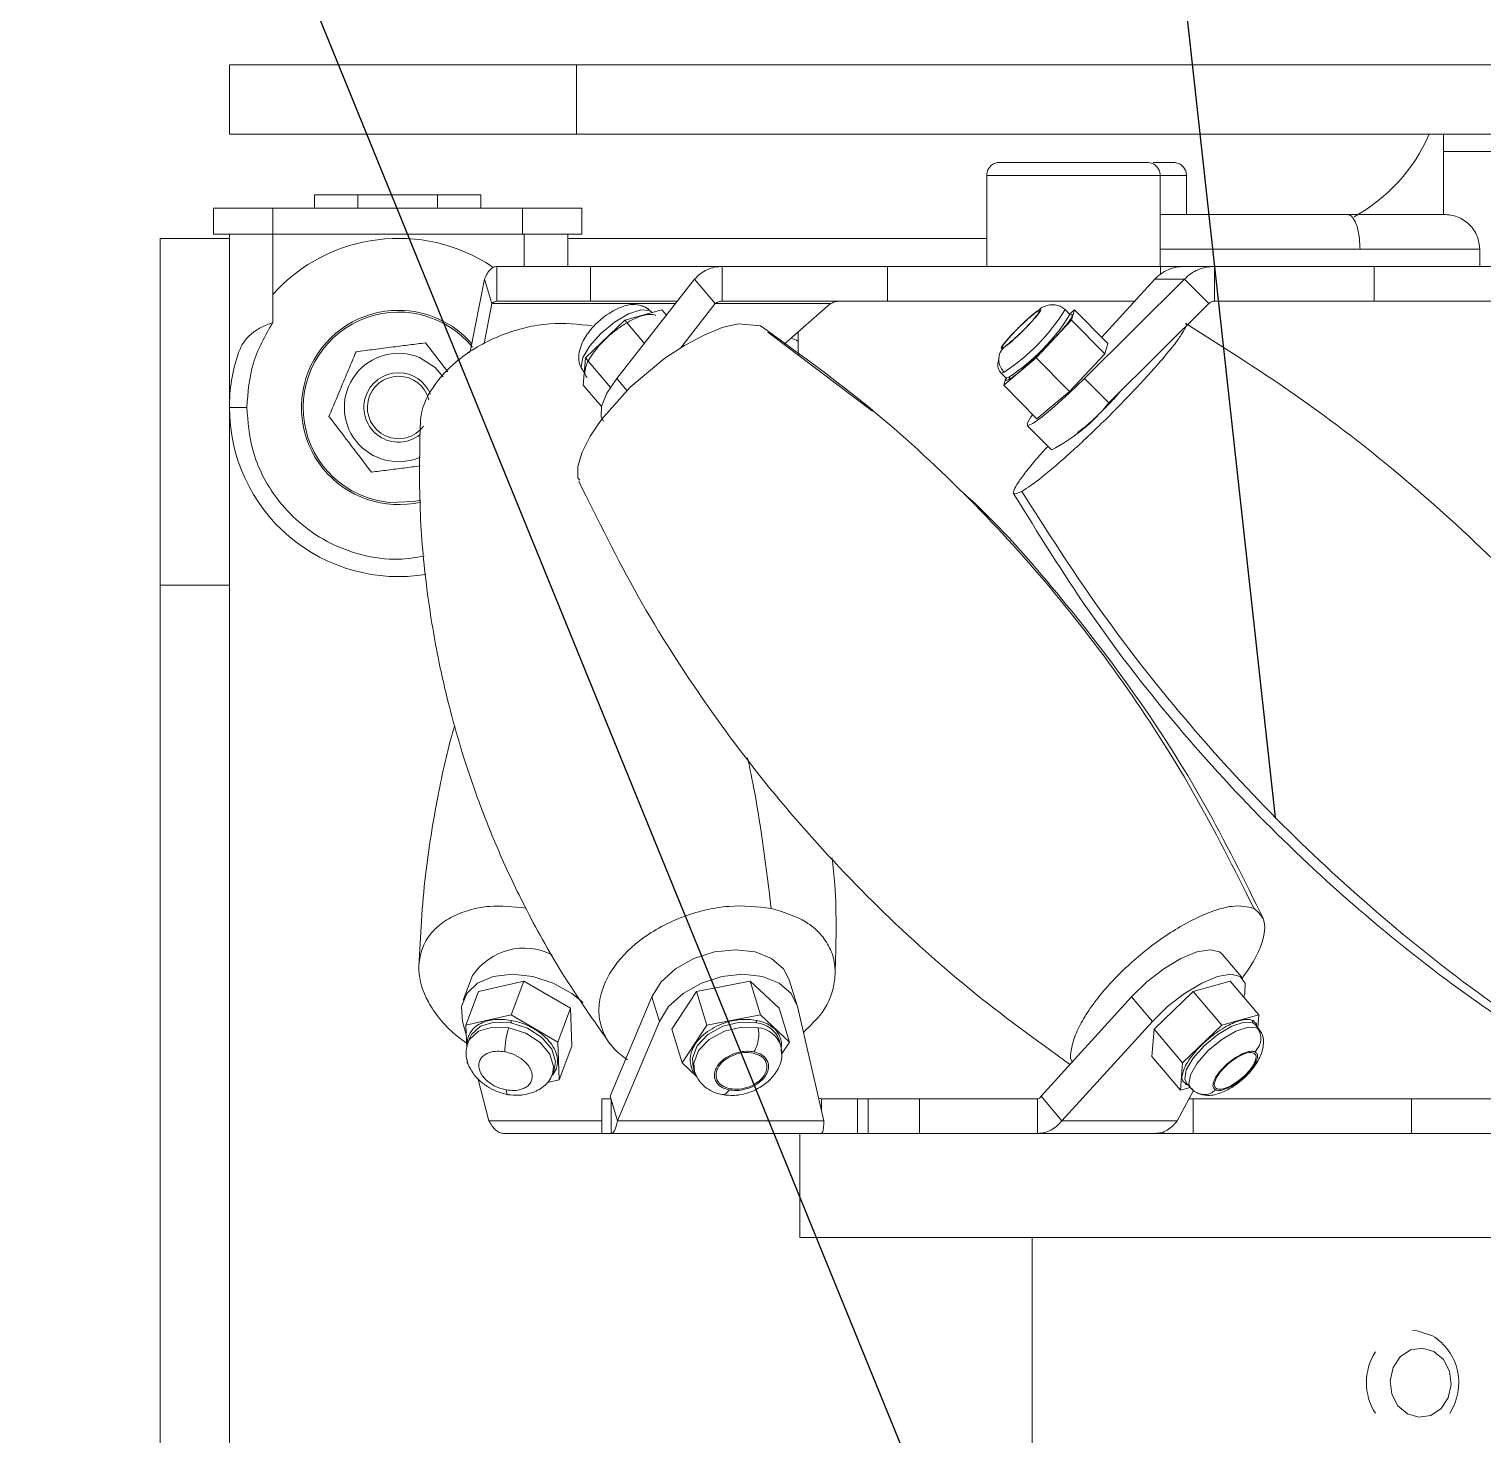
# Model space of a CAD drawing. Header units: millimetres. Extents: x -529 to 1738, y -425 to 849.
# Drawn here: x 113.29 to 155.2, y 768.05 to 808.57 of the extents above; entities that cross this region are included whole.
import ezdxf

# ---------------------------------------------------------------- set-up
doc = ezdxf.new("R2010")
doc.units = ezdxf.units.MM

msp = doc.modelspace()

# ---------------------------------------------------------------- linework, layer by layer
for p, q in [((149.215, 785.846), (144.275, 830.782)), ((148.993, 741.831), (113.29, 829.436))]:
    msp.add_line(p, q)
at = {"color": 7, "linetype": 'Continuous', "lineweight": 15}
for p, q in [((129.065, 807.541), (119.065, 807.541)), ((119.065, 807.541), (119.065, 805.541)), ((289.065, 807.541), (129.065, 807.541)), ((129.065, 807.541), (129.065, 805.541)), ((129.065, 805.541), (119.065, 805.541)), ((289.065, 805.541), (129.065, 805.541)), ((154.065, 805.041), (154.065, 805.541)), ((154.065, 805.041), (156.565, 805.041)), ((154.065, 803.232), (154.065, 805.041)), ((140.893, 804.357), (140.893, 801.732)), ((140.893, 804.357), (145.893, 804.357)), ((145.893, 801.732), (145.893, 804.357)), ((146.653, 803.232), (146.653, 804.357)), ((121.515, 803.791), (121.515, 803.416)), ((121.515, 803.791), (122.765, 803.791)), ((122.765, 803.791), (122.765, 803.416)), ((122.765, 803.791), (125.065, 803.791)), ((125.065, 803.791), (125.065, 803.416)), ((125.065, 803.791), (126.315, 803.791)), ((126.315, 803.416), (126.315, 803.791)), ((118.602, 803.416), (118.602, 802.666)), ((118.602, 803.416), (120.315, 803.416)), ((120.315, 803.416), (120.315, 802.666)), ((127.515, 803.416), (120.315, 803.416)), ((127.515, 802.666), (127.515, 803.416)), ((127.515, 803.416), (129.227, 803.416)), ((129.227, 802.666), (129.227, 803.416)), ((117.065, 802.541), (119.065, 802.541)), ((117.065, 802.541), (117.065, 792.541)), ((118.602, 802.666), (119.065, 802.666)), ((119.065, 802.666), (119.065, 802.541)), ((119.065, 802.666), (120.315, 802.666)), ((119.065, 802.541), (119.065, 792.541)), ((120.315, 802.666), (127.515, 802.666)), ((120.315, 800.115), (120.315, 802.666)), ((127.515, 802.666), (129.227, 802.666)), ((128.815, 801.732), (128.815, 802.666)), ((128.815, 802.541), (140.893, 802.541)), ((155.107, 801.732), (155.107, 802.232)), ((126.773, 801.732), (126.773, 800.732)), ((126.773, 801.732), (129.469, 801.732)), ((129.469, 801.732), (129.469, 800.732)), ((129.469, 801.732), (133.271, 801.732)), ((133.271, 801.732), (133.271, 800.732)), ((133.271, 801.732), (138.035, 801.732)), ((138.035, 801.732), (138.035, 800.732)), ((138.035, 801.732), (145.901, 801.732)), ((145.901, 801.732), (145.901, 801.506)), ((145.901, 801.732), (146.585, 801.732)), ((146.585, 801.732), (147.458, 801.732)), ((147.458, 801.732), (147.458, 800.732)), ((147.458, 801.732), (152.062, 801.732)), ((152.062, 801.732), (152.062, 800.732)), ((152.062, 801.732), (156.702, 801.732)), ((126.008, 799.27), (126.413, 801.366)), ((126.413, 801.366), (126.63, 800.659)), ((130.23, 798.503), (132.472, 801.366)), ((132.472, 801.366), (133.071, 800.659)), ((143.713, 798.503), (146.596, 801.366)), ((145.738, 801.366), (144.211, 799.693)), ((146.596, 801.366), (145.738, 801.366)), ((146.596, 801.366), (147.296, 800.659)), ((126.409, 799.511), (126.63, 800.659)), ((126.773, 800.732), (129.469, 800.732)), ((129.469, 800.732), (131.976, 800.732)), ((131.527, 800.483), (130.458, 800.182)), ((130.991, 800.583), (130.958, 800.599)), ((131.172, 800.463), (131.238, 800.413)), ((131.659, 800.327), (131.527, 800.483)), ((132.068, 799.378), (133.071, 800.659)), ((133.071, 800.659), (136.395, 800.659)), ((133.271, 800.732), (138.035, 800.732)), ((136.395, 800.659), (135.051, 799.489)), ((138.035, 800.732), (145.16, 800.732)), ((143.294, 800.346), (143.154, 800.488)), ((143.281, 800.36), (143.428, 800.483)), ((143.428, 800.483), (143.339, 800.182)), ((144.388, 799.514), (143.428, 800.483)), ((144.413, 797.796), (147.296, 800.659)), ((147.458, 800.732), (152.062, 800.732)), ((152.062, 800.732), (156.702, 800.732)), ((130.458, 800.182), (129.327, 799.095)), ((131.023, 799.516), (130.458, 800.182)), ((131.245, 800.404), (131.238, 800.413)), ((143.339, 800.182), (142.317, 799.095)), ((144.3, 799.212), (143.339, 800.182)), ((137.605, 797.562), (134.585, 799.841)), ((135.457, 799.842), (135.457, 799.183)), ((124.719, 799.53), (125.358, 798.692)), ((126.017, 799.314), (125.973, 799.246)), ((144.3, 799.212), (143.277, 798.125)), ((144.388, 799.514), (144.3, 799.212)), ((129.327, 799.095), (129.264, 798.309)), ((129.327, 799.095), (130.046, 798.246)), ((142.317, 799.095), (141.383, 798.309)), ((143.277, 798.125), (142.317, 799.095)), ((129.254, 798.733), (129.294, 798.685)), ((141.307, 798.658), (141.447, 798.517)), ((141.383, 798.309), (141.444, 798.519)), ((143.713, 798.503), (144.413, 797.796)), ((129.788, 797.69), (129.264, 798.309)), ((142.343, 797.339), (141.383, 798.309)), ((143.277, 798.125), (142.343, 797.339)), ((142.058, 797.15), (142.758, 796.443)), ((117.065, 792.541), (119.065, 792.541)), ((117.065, 792.541), (117.065, 652.541)), ((119.065, 792.541), (119.065, 652.541)), ((148.277, 781.202), (147.678, 781.909)), ((126.073, 781.292), (125.807, 780.585)), ((135.418, 780.461), (135.201, 781.168)), ((126.244, 780.832), (125.878, 779.86)), ((126.244, 780.832), (127.548, 781.133)), ((127.548, 781.133), (127.182, 780.161)), ((127.548, 781.133), (128.894, 780.348)), ((131.816, 779.745), (132.526, 780.832)), ((132.526, 780.832), (134.074, 781.133)), ((132.526, 780.832), (132.825, 779.86)), ((134.074, 781.133), (134.373, 780.161)), ((134.074, 781.133), (134.912, 780.348)), ((145.716, 779.745), (146.847, 780.832)), ((146.847, 780.832), (147.916, 781.133)), ((146.847, 780.832), (147.671, 779.86)), ((147.916, 781.133), (148.739, 780.161)), ((128.528, 779.375), (128.894, 780.348)), ((128.894, 780.348), (128.937, 779.26)), ((131.241, 780.677), (130.035, 777.814)), ((131.458, 779.97), (131.241, 780.677)), ((135.211, 779.375), (134.912, 780.348)), ((136.202, 777.107), (135.435, 780.398)), ((145.069, 780.677), (142.462, 777.814)), ((145.668, 779.97), (145.069, 780.677)), ((125.786, 779.97), (125.889, 779.584)), ((125.878, 779.86), (127.182, 780.161)), ((127.182, 780.161), (128.528, 779.375)), ((131.458, 779.97), (130.253, 777.107)), ((132.825, 779.86), (134.373, 780.161)), ((134.373, 780.161), (135.211, 779.375)), ((145.668, 779.97), (143.061, 777.107)), ((147.671, 779.86), (148.739, 780.161)), ((148.739, 780.161), (148.709, 779.785)), ((125.904, 779.211), (125.878, 779.86)), ((125.994, 779.497), (125.941, 779.355)), ((131.816, 779.745), (132.114, 778.773)), ((132.114, 778.773), (132.825, 779.86)), ((145.653, 778.959), (145.716, 779.745)), ((145.716, 779.745), (146.54, 778.773)), ((146.54, 778.773), (147.671, 779.86)), ((148.75, 779.737), (148.63, 779.879)), ((148.767, 779.714), (148.75, 779.737)), ((125.941, 779.355), (125.929, 779.319)), ((128.528, 779.375), (128.57, 778.288)), ((128.937, 779.26), (128.57, 778.288)), ((134.96, 779.279), (134.916, 779.42)), ((134.983, 779.041), (134.96, 779.279)), ((135.211, 779.375), (134.981, 779.024)), ((125.921, 778.773), (125.917, 778.868)), ((125.943, 778.759), (125.921, 778.773)), ((132.538, 778.375), (132.114, 778.773)), ((132.431, 778.657), (132.474, 778.516)), ((145.653, 778.959), (146.477, 777.987)), ((146.477, 777.987), (146.54, 778.773)), ((126.222, 778.329), (126.547, 777.107)), ((128.57, 778.288), (128.23, 778.209)), ((128.36, 778.405), (128.374, 778.439)), ((128.374, 778.439), (128.428, 778.581)), ((128.494, 778.616), (128.389, 778.429)), ((130.253, 777.107), (130.035, 777.814)), ((143.061, 777.107), (142.462, 777.814)), ((146.384, 777.107), (146.858, 777.975)), ((146.758, 778.066), (146.477, 777.987)), ((146.646, 778.149), (146.591, 778.207)), ((146.646, 778.198), (146.766, 778.057)), ((146.766, 778.057), (146.831, 778.007)), ((129.803, 776.741), (129.803, 777.741)), ((130.058, 777.741), (129.803, 777.741)), ((130.07, 776.741), (130.07, 777.672)), ((136.128, 777.424), (136.128, 777.741)), ((137.169, 777.741), (136.128, 777.741)), ((137.169, 776.741), (137.169, 777.741)), ((137.477, 777.741), (137.169, 777.741)), ((137.477, 776.741), (137.477, 777.741)), ((138.954, 777.741), (137.477, 777.741)), ((138.954, 776.741), (138.954, 777.741)), ((142.362, 777.741), (138.954, 777.741)), ((142.362, 776.741), (142.362, 777.741)), ((146.849, 777.741), (146.73, 777.741)), ((146.849, 776.741), (146.849, 777.741)), ((153.137, 777.741), (146.849, 777.741)), ((153.137, 776.741), (153.137, 777.741)), ((158.091, 777.741), (153.137, 777.741)), ((130.253, 777.107), (136.202, 777.107)), ((143.061, 777.107), (146.384, 777.107)), ((129.803, 776.741), (126.966, 776.741)), ((130.07, 776.741), (129.803, 776.741)), ((136.128, 776.741), (130.07, 776.741)), ((135.507, 776.741), (135.507, 773.741)), ((137.169, 776.741), (136.123, 776.741)), ((137.477, 776.741), (137.169, 776.741)), ((138.954, 776.741), (137.477, 776.741)), ((142.362, 776.741), (138.954, 776.741)), ((145.746, 776.741), (142.362, 776.741)), ((146.002, 776.741), (145.746, 776.741)), ((146.849, 776.741), (146.002, 776.741)), ((153.137, 776.741), (146.849, 776.741)), ((158.091, 776.741), (153.137, 776.741)), ((137.155, 773.741), (135.507, 773.741)), ((163.907, 773.741), (137.155, 773.741)), ((142.207, 773.741), (142.207, 766.041))]:
    msp.add_line(p, q, dxfattribs=at)
at = {"color": 8, "linetype": 'Continuous', "lineweight": 15}
for p, q in [((145.893, 804.357), (146.653, 804.357)), ((127.565, 802.666), (127.565, 801.732)), ((145.893, 802.232), (151.655, 802.232)), ((151.655, 802.232), (155.107, 802.232)), ((126.63, 800.659), (131.919, 800.659)), ((130.23, 798.503), (130.528, 798.15)), ((141.307, 798.658), (141.393, 798.683)), ((141.447, 798.517), (141.533, 798.541)), ((141.536, 798.472), (141.454, 798.442)), ((148.63, 779.879), (148.564, 779.929)), ((148.57, 779.998), (148.625, 779.941)), ((148.75, 779.737), (148.684, 779.787)), ((126.547, 777.107), (129.803, 777.107)), ((146.002, 776.741), (146.002, 776.797))]:
    msp.add_line(p, q, dxfattribs=at)
at = {"color": 8, "linetype": 'Continuous', "lineweight": 15, "flags": 128}
for points in [[(129.254, 798.733), (129.208, 798.838), (129.255, 799.105), (129.452, 799.444), (129.771, 799.802), (130.161, 800.125), (130.565, 800.364), (130.92, 800.483), (131.172, 800.463)], [(127.176, 779.929), (126.699, 779.949), (126.3, 779.83), (126.04, 779.591), (125.995, 779.497)], [(128.427, 778.58), (128.464, 778.809), (128.355, 779.168), (128.072, 779.506), (127.658, 779.773), (127.176, 779.929)], [(134.255, 779.929), (133.779, 779.949), (133.287, 779.83), (132.854, 779.591), (132.546, 779.268), (132.409, 778.91), (132.431, 778.657)], [(148.564, 779.929), (148.312, 779.949), (147.957, 779.83), (147.553, 779.591), (147.163, 779.268), (146.844, 778.91), (146.647, 778.571), (146.6, 778.304), (146.648, 778.195)], [(127.123, 779.787), (126.646, 779.807), (126.247, 779.689), (125.987, 779.45), (125.941, 779.355)], [(128.374, 778.439), (128.41, 778.668), (128.302, 779.026), (128.019, 779.365), (127.605, 779.632), (127.123, 779.787)], [(134.299, 779.787), (133.823, 779.807), (133.331, 779.689), (132.898, 779.45), (132.589, 779.126), (132.452, 778.768), (132.474, 778.516)], [(148.684, 779.787), (148.432, 779.807), (148.077, 779.689), (147.673, 779.45), (147.282, 779.126), (146.964, 778.768), (146.767, 778.43), (146.72, 778.162), (146.766, 778.057)]]:
    msp.add_lwpolyline(points, dxfattribs=at)
at = {"color": 7, "linetype": 'Continuous', "lineweight": 15, "flags": 128}
for points in [[(129.162, 795.569), (129.11, 795.638), (129.112, 795.969), (129.231, 796.378), (129.463, 796.84), (129.79, 797.324), (130.615, 798.247), (131.619, 799.083), (132.182, 799.453), (132.745, 799.755), (133.272, 799.967), (133.731, 800.079), (134.375, 800.02), (134.375, 800.02)], [(125.228, 798.55), (124.999, 798.814), (124.543, 799.107)], [(129.846, 797.271), (129.781, 797.398), (129.789, 797.695), (129.944, 798.075), (130.23, 798.503)], [(142.219, 797.465), (142.17, 797.398), (142.059, 797.208), (142.079, 797.143), (142.228, 797.208), (142.492, 797.398), (142.85, 797.695), (143.269, 798.075), (143.713, 798.503)], [(123.671, 794.929), (124.388, 794.953), (124.573, 794.99)], [(131.241, 780.677), (131.509, 781.105), (131.925, 781.484), (132.452, 781.782), (133.044, 781.972), (133.65, 782.037), (134.215, 781.972), (134.691, 781.782), (135.035, 781.484), (135.201, 781.168)], [(145.069, 780.677), (145.508, 781.105), (145.997, 781.484), (146.492, 781.782), (146.951, 781.972), (147.334, 782.037), (147.605, 781.972), (147.678, 781.909)], [(129.26, 780.511), (128.935, 780.777), (128.399, 781.075), (127.808, 781.265), (127.213, 781.33), (126.668, 781.265), (126.219, 781.075), (125.907, 780.777), (125.758, 780.398), (125.786, 779.97)], [(135.435, 780.398), (135.253, 780.777), (134.908, 781.075), (134.432, 781.265), (133.867, 781.33), (133.262, 781.265), (132.669, 781.075), (132.142, 780.777), (131.726, 780.398), (131.458, 779.97)], [(148.304, 780.676), (148.333, 780.777), (148.342, 781.075), (148.204, 781.265), (147.932, 781.33), (147.55, 781.265), (147.091, 781.075), (146.596, 780.777), (146.107, 780.398), (145.668, 779.97)], [(132.474, 778.516), (132.508, 778.43), (132.538, 778.375)], [(153.743, 770.907), (153.3, 771.048), (153.168, 771.056)], [(153.785, 770.457), (153.452, 770.554), (153.11, 770.5), (152.813, 770.301), (152.606, 769.99), (152.52, 769.612), (152.568, 769.225), (152.743, 768.889), (153.019, 768.655), (153.352, 768.557), (153.694, 768.612), (153.991, 768.81), (154.198, 769.122), (154.285, 769.5), (154.236, 769.886), (154.061, 770.222), (153.785, 770.457)]]:
    msp.add_lwpolyline(points, dxfattribs=at)
at = {"color": 7, "linetype": 'Continuous', "lineweight": 15}
for centre, radius, start, end in [((149.065, 807.541), 5, 298.9114, 336.4218), ((123.94, 797.666), 4.875, 56.2592, 138.0381), ((123.94, 797.666), 2.8, 90, 283.2728), ((123.94, 797.666), 2.8, 40.9877, 90), ((123.94, 797.666), 2.75, 39.1145, 264.3922), ((123.94, 797.666), 4.875, 161.5713, 180), ((123.94, 797.666), 1.562, 67.3017, 293.7385), ((123.94, 797.666), 1, 90, 308.8673), ((123.94, 797.666), 0.9, 90, 323.3391), ((123.94, 797.666), 1, 22.5231, 90), ((123.94, 797.666), 0.9, 14.3079, 90), ((123.94, 797.666), 4.875, 180, 279.3333), ((140.485, 800.913), 5.015, 296.9559, 321.5637), ((127.563, 780.285), 1.798, 63.3161, 145.9726), ((129.069, 779.094), 2.066, 160.4047, 180.0844), ((152.909, 769.549), 1.594, 326.5879, 58.4232), ((153.486, 769.556), 1.647, 147.5284, 212.4716)]:
    msp.add_arc(centre, radius, start, end, dxfattribs=at)
at = {"color": 8, "linetype": 'Continuous', "lineweight": 15}
for centre, radius, start, end in [((138.237, 803.517), 5.773, 303.1387, 328.3683), ((138.33, 803.427), 5.842, 303.2499, 328.1777), ((134.183, 779.152), 0.781, 20.1298, 84.7167), ((134.227, 779.01), 0.781, 20.1298, 84.7167)]:
    msp.add_arc(centre, radius, start, end, dxfattribs=at)
at = {"color": 7, "linetype": 'Continuous', "lineweight": 15}
for points, knots in [([(140.893, 804.357), (140.9, 804.41), (140.914, 804.521), (141.015, 804.646), (141.141, 804.72), (141.227, 804.728), (141.268, 804.732)], [0, 0, 0, 0, 0.270261, 0.562429, 0.789736, 1, 1, 1, 1]), ([(145.518, 804.732), (145.502, 804.732), (145.464, 804.732), (145.176, 804.732), (144.793, 804.732), (144.394, 804.732), (143.917, 804.732), (143.393, 804.732), (142.87, 804.732), (142.393, 804.732), (141.994, 804.732), (141.611, 804.732), (141.323, 804.732), (141.285, 804.732), (141.268, 804.732)], [0, 0, 0, 0, 0.0903184, 0.2045632, 0.2714199, 0.3439362, 0.4207855, 0.5, 0.5792145, 0.6560638, 0.7285801, 0.7954368, 0.9096816, 1, 1, 1, 1]), ([(145.518, 804.732), (145.572, 804.725), (145.682, 804.711), (145.808, 804.61), (145.881, 804.484), (145.89, 804.398), (145.893, 804.357)], [0, 0, 0, 0, 0.270261, 0.562429, 0.789736, 1, 1, 1, 1]), ([(146.278, 804.732), (146.26, 804.732), (146.22, 804.732), (145.98, 804.732), (145.748, 804.732), (145.693, 804.732)], [0, 0, 0, 0, 0.376755, 0.853316, 1, 1, 1, 1]), ([(146.278, 804.732), (146.331, 804.725), (146.441, 804.711), (146.567, 804.61), (146.64, 804.484), (146.649, 804.398), (146.653, 804.357)], [0, 0, 0, 0, 0.270261, 0.562429, 0.789736, 1, 1, 1, 1]), ([(151.294, 803.232), (150.894, 803.232), (149.987, 803.232), (148.708, 803.232), (147.618, 803.232), (146.799, 803.232), (146.193, 803.232), (145.965, 803.232), (145.893, 803.232)], [0, 0, 0, 0, 0.198289, 0.449108, 0.595888, 0.755094, 0.923813, 1, 1, 1, 1]), ([(151.655, 802.232), (151.649, 802.374), (151.635, 802.668), (151.538, 803.004), (151.416, 803.199), (151.334, 803.221), (151.294, 803.232)], [0, 0, 0, 0, 0.2702613, 0.5624294, 0.7897364, 1, 1, 1, 1]), ([(154.074, 803.232), (154.012, 803.232), (153.893, 803.232), (153.366, 803.232), (152.521, 803.232), (151.67, 803.232), (151.294, 803.232)], [0, 0, 0, 0, 0.210842, 0.405229, 0.737398, 1, 1, 1, 1]), ([(155.107, 802.232), (155.092, 802.357), (155.063, 802.616), (154.824, 802.956), (154.476, 803.189), (154.205, 803.218), (154.074, 803.232)], [0, 0, 0, 0, 0.2441329, 0.5040126, 0.761854, 1, 1, 1, 1]), ([(130.958, 800.599), (130.865, 800.62), (130.68, 800.661), (130.341, 800.564), (130.029, 800.401), (129.751, 800.2), (129.485, 799.937), (129.278, 799.639), (129.163, 799.356), (129.123, 799.131), (129.141, 798.92), (129.207, 798.807), (129.24, 798.751)], [0, 0, 0, 0, 0.125845, 0.250909, 0.360212, 0.444878, 0.545911, 0.679807, 0.757244, 0.838487, 0.920465, 1, 1, 1, 1]), ([(131.172, 800.463), (131.125, 800.512), (131.063, 800.577), (130.976, 800.586), (130.955, 800.588)], [0, 0, 0, 0, 0.757245, 1, 1, 1, 1]), ([(131.167, 800.475), (131.153, 800.49), (131.122, 800.524), (131.077, 800.542), (131.052, 800.552)], [0, 0, 0, 0, 0.457688, 1, 1, 1, 1]), ([(141.365, 799.379), (141.345, 799.37), (141.302, 799.349), (141.308, 799.387), (141.353, 799.458), (141.418, 799.543), (141.512, 799.654), (141.631, 799.784), (141.766, 799.923), (141.903, 800.059), (142.032, 800.18), (142.173, 800.306), (142.306, 800.417), (142.368, 800.457), (142.395, 800.474)], [0, 0, 0, 0, 0.090318, 0.204563, 0.27142, 0.343936, 0.420786, 0.5, 0.579214, 0.656064, 0.72858, 0.795437, 0.909682, 1, 1, 1, 1]), ([(142.111, 800.059), (142.061, 800.007), (141.963, 799.904), (141.802, 799.749), (141.649, 799.608), (141.517, 799.497), (141.414, 799.42), (141.354, 799.39), (141.336, 799.403), (141.368, 799.464), (141.442, 799.562), (141.555, 799.693), (141.695, 799.844), (141.851, 800.002), (142.01, 800.154), (142.157, 800.284), (142.284, 800.389), (142.337, 800.423), (142.363, 800.44)], [0, 0, 0, 0, 0.062462, 0.124997, 0.187424, 0.249997, 0.312424, 0.374997, 0.437424, 0.499997, 0.562424, 0.624997, 0.687424, 0.749997, 0.812424, 0.874997, 0.937462, 1, 1, 1, 1]), ([(142.395, 800.474), (142.414, 800.483), (142.458, 800.504), (142.452, 800.466), (142.407, 800.395), (142.342, 800.31), (142.248, 800.2), (142.128, 800.069), (141.994, 799.93), (141.857, 799.794), (141.728, 799.673), (141.587, 799.547), (141.454, 799.436), (141.392, 799.396), (141.365, 799.379)], [0, 0, 0, 0, 0.090318, 0.204563, 0.27142, 0.343936, 0.420786, 0.5, 0.579214, 0.656064, 0.72858, 0.795437, 0.909682, 1, 1, 1, 1]), ([(142.363, 800.44), (142.387, 800.451), (142.435, 800.472), (142.395, 800.393), (142.292, 800.256), (142.171, 800.125), (142.111, 800.059)], [0, 0, 0, 0, 0.250007, 0.500001, 0.750007, 1, 1, 1, 1]), ([(142.6, 800.589), (142.572, 800.583), (142.493, 800.566), (142.434, 800.51), (142.395, 800.474)], [0, 0, 0, 0, 0.354607, 1, 1, 1, 1]), ([(143.152, 800.489), (143.118, 800.518), (143.049, 800.574), (142.907, 800.622), (142.751, 800.635), (142.646, 800.609), (142.595, 800.596)], [0, 0, 0, 0, 0.256294, 0.511768, 0.761565, 1, 1, 1, 1]), ([(120.315, 800.115), (120.197, 800.071), (119.962, 799.981), (119.665, 799.782), (119.442, 799.526), (119.357, 799.313), (119.315, 799.207)], [0, 0, 0, 0, 0.24998, 0.500057, 0.750219, 1, 1, 1, 1]), ([(119.565, 797.666), (119.598, 798.102), (119.665, 798.975), (120.098, 799.735), (120.315, 800.115)], [0, 0, 0, 0, 0.499933, 1, 1, 1, 1]), ([(124.576, 797.154), (124.575, 797.211), (124.564, 797.566), (124.878, 798.263), (125.547, 798.986), (126.278, 799.468), (126.92, 799.771), (127.606, 799.981), (128.505, 800.135), (129.123, 800.066), (129.524, 800.02)], [0, 0, 0, 0, 0.035264, 0.221646, 0.408028, 0.508361, 0.610823, 0.713285, 0.813618, 1, 1, 1, 1]), ([(131.357, 800.321), (131.303, 800.336), (131.18, 800.37), (130.922, 800.307), (130.652, 800.187), (130.408, 800.044), (130.149, 799.857), (129.897, 799.637), (129.675, 799.402), (129.502, 799.173), (129.385, 798.969), (129.31, 798.757), (129.299, 798.597), (129.362, 798.543), (129.378, 798.529)], [0, 0, 0, 0, 0.095084, 0.215357, 0.285741, 0.362084, 0.442988, 0.526382, 0.609777, 0.690681, 0.767024, 0.837408, 0.957681, 1, 1, 1, 1]), ([(148.599, 783.226), (148.027, 784.364), (146.892, 786.623), (144.86, 789.771), (142.606, 792.699), (140.102, 795.387), (137.372, 797.863), (135.378, 799.298), (134.375, 800.02)], [0, 0, 0, 0, 0.168623, 0.334904, 0.5, 0.665096, 0.831377, 1, 1, 1, 1]), ([(141.906, 795.244), (142.071, 795.353), (142.325, 795.521), (142.855, 795.962), (143.316, 796.368), (143.815, 796.831), (144.468, 797.461), (145.251, 798.261), (145.903, 798.987), (146.295, 799.467), (146.519, 799.774), (146.625, 799.971), (146.676, 800.092), (146.623, 800.076), (146.615, 800.074)], [0, 0, 0, 0, 0.134404, 0.206757, 0.280644, 0.354532, 0.426884, 0.561289, 0.695693, 0.768045, 0.841933, 0.91582, 0.988173, 1, 1, 1, 1]), ([(143.307, 800.332), (143.329, 800.345), (143.361, 800.362), (143.356, 800.342), (143.355, 800.337)], [0, 0, 0, 0, 0.718329, 1, 1, 1, 1]), ([(163.271, 783.286), (162.565, 784.429), (161.164, 786.7), (158.726, 789.858), (156.067, 792.791), (153.159, 795.479), (150.024, 797.947), (147.766, 799.371), (146.629, 800.088)], [0, 0, 0, 0, 0.168623, 0.334903, 0.5, 0.665097, 0.831378, 1, 1, 1, 1]), ([(135.249, 799.661), (135.287, 799.651), (135.361, 799.632), (135.425, 799.593), (135.457, 799.574)], [0, 0, 0, 0, 0.5139304, 1, 1, 1, 1]), ([(121.935, 797.409), (122.003, 797.571), (122.14, 797.898), (122.343, 798.383), (122.536, 798.846), (122.655, 799.13), (122.715, 799.273)], [0, 0, 0, 0, 0.264614, 0.534966, 0.765352, 1, 1, 1, 1]), ([(122.715, 799.273), (122.889, 799.296), (123.241, 799.341), (123.762, 799.407), (124.26, 799.471), (124.565, 799.51), (124.719, 799.53)], [0, 0, 0, 0, 0.264614, 0.534966, 0.765352, 1, 1, 1, 1]), ([(141.365, 799.379), (141.325, 799.324), (141.243, 799.21), (141.23, 799), (141.285, 798.814), (141.358, 798.725), (141.393, 798.683)], [0, 0, 0, 0, 0.270261, 0.562429, 0.789736, 1, 1, 1, 1]), ([(141.254, 799.107), (141.239, 799.049), (141.207, 798.927), (141.222, 798.77), (141.279, 798.694), (141.308, 798.657)], [0, 0, 0, 0, 0.3166713, 0.6596858, 1, 1, 1, 1]), ([(141.454, 798.442), (141.441, 798.451), (141.427, 798.461), (141.463, 798.518), (141.465, 798.521)], [0, 0, 0, 0, 0.959052, 1, 1, 1, 1]), ([(141.536, 798.472), (141.54, 798.477), (141.548, 798.489), (141.549, 798.51), (141.544, 798.528), (141.536, 798.537), (141.533, 798.541)], [0, 0, 0, 0, 0.2702613, 0.5624294, 0.7897364, 1, 1, 1, 1]), ([(143.509, 796.947), (143.559, 796.981), (143.659, 797.047), (143.909, 797.264), (144.192, 797.531), (144.464, 797.809), (144.656, 798.02), (144.715, 798.097), (144.729, 798.116)], [0, 0, 0, 0, 0.18788, 0.37576, 0.56364, 0.751521, 0.939401, 1, 1, 1, 1]), ([(119.065, 797.666), (119.073, 797.666), (119.092, 797.666), (119.227, 797.666), (119.395, 797.666), (119.51, 797.666), (119.565, 797.666)], [0, 0, 0, 0, 0.270261, 0.562429, 0.789736, 1, 1, 1, 1]), ([(123.16, 795.802), (122.941, 796.089), (122.532, 796.626), (122.125, 797.16), (121.935, 797.409)], [0, 0, 0, 0, 0.534747, 1, 1, 1, 1]), ([(124.561, 797.156), (124.546, 796.294), (124.52, 794.686), (124.737, 792.396), (125.061, 790.459), (125.434, 788.875), (125.817, 787.562), (126.246, 786.301), (126.81, 784.876), (127.604, 783.187), (128.673, 781.259), (129.564, 779.994), (130.044, 779.314)], [0, 0, 0, 0, 0.138814, 0.258693, 0.360466, 0.444615, 0.511386, 0.573628, 0.653038, 0.750208, 0.865599, 1, 1, 1, 1]), ([(142.656, 796.546), (142.542, 796.42), (142.286, 796.139), (142.013, 795.798), (141.788, 795.492), (141.671, 795.283), (141.64, 795.128), (141.802, 795.198), (141.906, 795.244)], [0, 0, 0, 0, 0.1206059, 0.2696536, 0.4218644, 0.5740752, 0.723123, 1, 1, 1, 1]), ([(124.565, 795.982), (124.407, 795.961), (124.093, 795.921), (123.619, 795.86), (123.314, 795.821), (123.16, 795.802)], [0, 0, 0, 0, 0.334546, 0.664225, 1, 1, 1, 1]), ([(129.134, 795.545), (129.685, 794.425), (130.78, 792.201), (132.788, 789.061), (135.044, 786.115), (137.575, 783.387), (140.313, 780.888), (142.308, 779.439), (143.292, 778.725)], [0, 0, 0, 0, 0.169812, 0.337273, 0.503547, 0.669821, 0.837282, 1, 1, 1, 1]), ([(148.869, 782.925), (148.318, 784.044), (147.222, 786.268), (145.219, 789.413), (142.944, 792.339), (141.23, 794.297), (140.216, 795.206), (140.125, 795.287)], [0, 0, 0, 0, 0.247466, 0.491507, 0.733818, 0.976128, 1, 1, 1, 1]), ([(141.67, 795.185), (142.375, 794.041), (143.777, 791.77), (146.215, 788.612), (148.874, 785.679), (151.782, 782.991), (154.917, 780.523), (157.175, 779.099), (158.312, 778.382)], [0, 0, 0, 0, 0.1686225, 0.334903, 0.5, 0.6650971, 0.8313775, 1, 1, 1, 1]), ([(141.906, 795.244), (142.632, 794.106), (144.074, 791.847), (146.543, 788.7), (149.212, 785.771), (152.107, 783.083), (155.208, 780.607), (157.425, 779.172), (158.541, 778.45)], [0, 0, 0, 0, 0.168623, 0.334904, 0.5, 0.665096, 0.831377, 1, 1, 1, 1]), ([(125.557, 788.488), (125.55, 788.462), (125.348, 787.801), (125.041, 786.363), (124.655, 784.064), (124.572, 782.433), (124.527, 781.559)], [0, 0, 0, 0, 0.011168, 0.290294, 0.619137, 1, 1, 1, 1]), ([(136.523, 781.314), (136.55, 782.175), (136.584, 783.29), (136.469, 784.428), (136.443, 784.687)], [0, 0, 0, 0, 0.7727432, 1, 1, 1, 1]), ([(127.608, 783.235), (127.251, 783.273), (126.667, 783.334), (125.954, 783.186), (125.428, 782.977), (125.007, 782.674), (124.623, 782.193), (124.447, 781.468), (124.682, 780.667), (125.113, 780.039), (125.501, 779.625), (125.811, 779.407), (125.932, 779.322)], [0, 0, 0, 0, 0.1311702, 0.214433, 0.2994628, 0.3844925, 0.4677553, 0.6224276, 0.7770998, 0.8603626, 0.9453924, 1, 1, 1, 1]), ([(134.681, 783.226), (134.28, 783.272), (133.662, 783.342), (132.763, 783.187), (132.078, 782.977), (131.435, 782.674), (130.706, 782.193), (130.022, 781.468), (129.71, 780.668), (129.711, 780.037), (129.856, 779.576), (130.126, 779.17), (130.402, 778.961), (130.535, 778.861)], [0, 0, 0, 0, 0.136536, 0.210036, 0.285096, 0.360155, 0.433655, 0.570192, 0.706728, 0.780228, 0.855287, 0.930347, 1, 1, 1, 1]), ([(148.599, 783.226), (148.405, 783.272), (148.107, 783.342), (147.5, 783.187), (146.976, 782.977), (146.412, 782.674), (145.68, 782.193), (144.808, 781.468), (144.092, 780.667), (143.669, 780.038), (143.433, 779.572), (143.33, 779.176), (143.285, 778.897), (143.353, 778.817), (143.364, 778.804)], [0, 0, 0, 0, 0.13417, 0.206396, 0.280155, 0.353914, 0.42614, 0.56031, 0.69448, 0.766706, 0.840465, 0.914224, 0.98645, 1, 1, 1, 1]), ([(135.609, 779.653), (135.804, 779.838), (136.286, 780.296), (136.528, 781.011), (136.531, 781.639), (136.387, 782.102), (136.105, 782.508), (135.594, 782.949), (135.041, 783.117), (134.681, 783.226)], [0, 0, 0, 0, 0.140528, 0.346334, 0.457123, 0.570264, 0.683404, 0.794193, 1, 1, 1, 1]), ([(148.263, 781.219), (148.361, 781.358), (148.576, 781.663), (148.79, 782.101), (148.909, 782.508), (148.921, 782.949), (148.726, 783.117), (148.599, 783.226)], [0, 0, 0, 0, 0.14775, 0.325367, 0.502983, 0.676909, 1, 1, 1, 1]), ([(127.188, 779.998), (127.188, 779.993), (127.188, 779.982), (127.185, 779.96), (127.18, 779.942), (127.177, 779.933), (127.176, 779.929)], [0, 0, 0, 0, 0.270261, 0.562429, 0.789736, 1, 1, 1, 1]), ([(134.267, 779.998), (134.264, 779.993), (134.257, 779.982), (134.253, 779.96), (134.252, 779.942), (134.254, 779.933), (134.255, 779.929)], [0, 0, 0, 0, 0.2702613, 0.5624294, 0.7897364, 1, 1, 1, 1]), ([(148.57, 779.998), (148.565, 779.993), (148.556, 779.982), (148.552, 779.96), (148.555, 779.942), (148.561, 779.933), (148.564, 779.929)], [0, 0, 0, 0, 0.270261, 0.562429, 0.789736, 1, 1, 1, 1]), ([(148.625, 779.941), (148.644, 779.929), (148.678, 779.906), (148.673, 779.854), (148.671, 779.831)], [0, 0, 0, 0, 0.55114, 1, 1, 1, 1]), ([(125.927, 779.336), (125.926, 779.405), (125.925, 779.482), (125.962, 779.545), (125.965, 779.551)], [0, 0, 0, 0, 0.899382, 1, 1, 1, 1]), ([(134.183, 779.091), (134.213, 779.146), (134.275, 779.26), (134.321, 779.471), (134.328, 779.656), (134.308, 779.745), (134.299, 779.787)], [0, 0, 0, 0, 0.270261, 0.562429, 0.789736, 1, 1, 1, 1]), ([(134.942, 779.503), (134.963, 779.436), (134.993, 779.344), (134.973, 779.243), (134.968, 779.215)], [0, 0, 0, 0, 0.7198256, 1, 1, 1, 1]), ([(147.045, 777.871), (147.138, 777.851), (147.324, 777.809), (147.662, 777.906), (147.975, 778.069), (148.252, 778.27), (148.519, 778.533), (148.725, 778.831), (148.841, 779.114), (148.881, 779.339), (148.863, 779.55), (148.796, 779.664), (148.763, 779.719)], [0, 0, 0, 0, 0.125845, 0.250909, 0.360212, 0.444878, 0.545911, 0.679807, 0.757244, 0.838487, 0.920465, 1, 1, 1, 1]), ([(148.627, 779.091), (148.672, 779.146), (148.766, 779.26), (148.805, 779.471), (148.774, 779.656), (148.713, 779.745), (148.684, 779.787)], [0, 0, 0, 0, 0.270261, 0.562429, 0.789736, 1, 1, 1, 1]), ([(125.942, 779.357), (125.924, 779.299), (125.885, 779.171), (125.884, 778.959), (125.942, 778.717), (126.08, 778.467), (126.292, 778.235), (126.553, 778.05), (126.827, 777.92), (127.007, 777.877), (127.091, 777.857)], [0, 0, 0, 0, 0.089203, 0.198531, 0.325551, 0.465139, 0.609859, 0.751465, 0.882953, 1, 1, 1, 1]), ([(127.046, 777.996), (126.973, 778.013), (126.808, 778.053), (126.605, 778.164), (126.45, 778.29), (126.347, 778.412), (126.275, 778.547), (126.246, 778.686), (126.264, 778.817), (126.326, 778.927), (126.422, 779.012), (126.569, 779.083), (126.766, 779.121), (126.93, 779.1), (127.003, 779.091)], [0, 0, 0, 0, 0.090318, 0.204563, 0.27142, 0.343936, 0.420786, 0.5, 0.579214, 0.656064, 0.72858, 0.795437, 0.909682, 1, 1, 1, 1]), ([(127.003, 779.091), (127.076, 779.074), (127.242, 779.034), (127.444, 778.923), (127.599, 778.797), (127.703, 778.676), (127.774, 778.54), (127.803, 778.401), (127.785, 778.271), (127.723, 778.16), (127.627, 778.075), (127.481, 778.004), (127.283, 777.966), (127.119, 777.987), (127.046, 777.996)], [0, 0, 0, 0, 0.090318, 0.204563, 0.27142, 0.343936, 0.420786, 0.5, 0.579214, 0.656064, 0.72858, 0.795437, 0.909682, 1, 1, 1, 1]), ([(133.467, 777.996), (133.405, 778.013), (133.262, 778.053), (133.131, 778.164), (133.06, 778.29), (133.037, 778.412), (133.057, 778.547), (133.124, 778.686), (133.234, 778.817), (133.374, 778.927), (133.531, 779.012), (133.731, 779.083), (133.96, 779.121), (134.115, 779.1), (134.183, 779.091)], [0, 0, 0, 0, 0.090318, 0.204563, 0.27142, 0.343936, 0.420786, 0.5, 0.579214, 0.656064, 0.72858, 0.795437, 0.909682, 1, 1, 1, 1]), ([(133.49, 778.03), (133.409, 778.054), (133.246, 778.103), (133.112, 778.268), (133.072, 778.467), (133.16, 778.679), (133.338, 778.873), (133.597, 779.01), (133.891, 779.089), (134.071, 779.068), (134.161, 779.057)], [0, 0, 0, 0, 0.125004, 0.250001, 0.375008, 0.500001, 0.625008, 0.750001, 0.875004, 1, 1, 1, 1]), ([(133.267, 777.858), (133.4, 777.843), (133.622, 777.818), (133.967, 777.887), (134.289, 778.014), (134.617, 778.237), (134.879, 778.552), (135.021, 778.924), (134.979, 779.166), (134.958, 779.285)], [0, 0, 0, 0, 0.1560714, 0.2588038, 0.3810157, 0.5224304, 0.6787791, 0.8415228, 1, 1, 1, 1]), ([(134.183, 779.091), (134.246, 779.074), (134.388, 779.034), (134.52, 778.923), (134.591, 778.797), (134.613, 778.676), (134.593, 778.54), (134.527, 778.401), (134.417, 778.271), (134.276, 778.16), (134.119, 778.075), (133.919, 778.004), (133.691, 777.966), (133.536, 777.987), (133.467, 777.996)], [0, 0, 0, 0, 0.090318, 0.204563, 0.27142, 0.343936, 0.420786, 0.5, 0.579214, 0.656064, 0.72858, 0.795437, 0.909682, 1, 1, 1, 1]), ([(147.487, 777.996), (147.464, 778.013), (147.412, 778.053), (147.413, 778.164), (147.459, 778.29), (147.528, 778.412), (147.63, 778.547), (147.762, 778.686), (147.911, 778.817), (148.065, 778.927), (148.209, 779.012), (148.369, 779.083), (148.522, 779.121), (148.595, 779.1), (148.627, 779.091)], [0, 0, 0, 0, 0.090318, 0.204563, 0.27142, 0.343936, 0.420786, 0.5, 0.579214, 0.656064, 0.72858, 0.795437, 0.909682, 1, 1, 1, 1]), ([(147.523, 778.03), (147.494, 778.054), (147.436, 778.103), (147.473, 778.268), (147.584, 778.467), (147.776, 778.679), (148.007, 778.873), (148.244, 779.01), (148.462, 779.089), (148.548, 779.068), (148.592, 779.057)], [0, 0, 0, 0, 0.12494, 0.249993, 0.374881, 0.499995, 0.624884, 0.749998, 0.874886, 1, 1, 1, 1]), ([(148.627, 779.091), (148.65, 779.074), (148.703, 779.034), (148.702, 778.923), (148.656, 778.797), (148.587, 778.676), (148.484, 778.54), (148.353, 778.401), (148.203, 778.271), (148.05, 778.16), (147.905, 778.075), (147.745, 778.004), (147.592, 777.966), (147.519, 777.987), (147.487, 777.996)], [0, 0, 0, 0, 0.090318, 0.204563, 0.27142, 0.343936, 0.420786, 0.5, 0.579214, 0.656064, 0.72858, 0.795437, 0.909682, 1, 1, 1, 1]), ([(132.515, 778.446), (132.502, 778.456), (132.433, 778.509), (132.391, 778.595), (132.378, 778.669), (132.376, 778.681)], [0, 0, 0, 0, 0.167156, 0.866234, 1, 1, 1, 1]), ([(134.161, 779.057), (134.242, 779.033), (134.404, 778.984), (134.538, 778.819), (134.578, 778.621), (134.491, 778.408), (134.313, 778.215), (134.054, 778.077), (133.76, 777.999), (133.58, 778.02), (133.49, 778.03)], [0, 0, 0, 0, 0.125004, 0.250001, 0.375008, 0.500001, 0.625008, 0.750001, 0.875004, 1, 1, 1, 1]), ([(148.592, 779.057), (148.62, 779.033), (148.678, 778.984), (148.641, 778.819), (148.53, 778.621), (148.338, 778.408), (148.107, 778.215), (147.87, 778.077), (147.653, 777.998), (147.566, 778.019), (147.523, 778.03)], [0, 0, 0, 0, 0.124886, 0.249998, 0.374884, 0.499995, 0.624881, 0.749993, 0.87494, 1, 1, 1, 1]), ([(127.091, 777.857), (127.192, 777.847), (127.419, 777.824), (127.717, 777.883), (127.957, 777.982), (128.133, 778.097), (128.284, 778.248), (128.343, 778.373), (128.374, 778.437)], [0, 0, 0, 0, 0.179705, 0.405675, 0.537977, 0.682322, 0.837187, 1, 1, 1, 1]), ([(132.476, 778.509), (132.516, 778.418), (132.59, 778.246), (132.801, 778.051), (133.03, 777.918), (133.192, 777.877), (133.267, 777.858)], [0, 0, 0, 0, 0.305072, 0.573593, 0.804331, 1, 1, 1, 1]), ([(146.752, 778.075), (146.792, 778.031), (146.871, 777.943), (146.988, 777.895), (147.045, 777.871)], [0, 0, 0, 0, 0.505654, 1, 1, 1, 1]), ([(146.951, 777.918), (146.963, 777.908), (146.989, 777.884), (147.024, 777.883), (147.045, 777.882)], [0, 0, 0, 0, 0.427876, 1, 1, 1, 1]), ([(130.064, 777.721), (130.067, 777.7), (130.072, 777.658), (130.074, 777.608), (130.074, 777.569), (130.071, 777.556), (130.07, 777.55)], [0, 0, 0, 0, 0.238031, 0.484017, 0.737996, 1, 1, 1, 1]), ([(136.128, 777.741), (136.105, 777.742), (136.08, 777.743), (136.051, 777.765), (136.048, 777.768)], [0, 0, 0, 0, 0.874363, 1, 1, 1, 1])]:
    msp.add_open_spline(points, degree=3, knots=knots, dxfattribs=at)
for points in [[(126.773, 801.732), (126.741, 801.727), (126.676, 801.718), (126.581, 801.643), (126.492, 801.53), (126.439, 801.42), (126.413, 801.366)], [(133.271, 801.732), (133.197, 801.727), (133.05, 801.718), (132.838, 801.643), (132.64, 801.53), (132.528, 801.42), (132.472, 801.366)], [(145.738, 801.366), (145.796, 801.42), (145.913, 801.53), (146.123, 801.643), (146.349, 801.718), (146.506, 801.727), (146.585, 801.732)], [(147.458, 801.732), (147.378, 801.727), (147.218, 801.718), (146.988, 801.643), (146.774, 801.53), (146.655, 801.42), (146.596, 801.366)], [(126.63, 800.659), (126.653, 800.68), (126.699, 800.722), (126.748, 800.728), (126.773, 800.732)], [(133.071, 800.659), (133.101, 800.68), (133.162, 800.722), (133.234, 800.728), (133.271, 800.732)], [(136.655, 800.732), (136.608, 800.728), (136.515, 800.722), (136.435, 800.68), (136.395, 800.659)], [(147.296, 800.659), (147.319, 800.68), (147.366, 800.722), (147.428, 800.728), (147.458, 800.732)], [(142.462, 777.814), (142.449, 777.793), (142.421, 777.751), (142.382, 777.744), (142.362, 777.741)], [(126.966, 776.741), (126.928, 776.745), (126.852, 776.755), (126.742, 776.83), (126.637, 776.943), (126.577, 777.052), (126.547, 777.107)], [(130.07, 776.741), (130.088, 776.745), (130.123, 776.755), (130.173, 776.83), (130.218, 776.943), (130.241, 777.052), (130.253, 777.107)], [(136.202, 777.107), (136.199, 777.052), (136.195, 776.943), (136.177, 776.83), (136.154, 776.755), (136.137, 776.745), (136.128, 776.741)], [(142.362, 776.741), (142.427, 776.745), (142.558, 776.755), (142.745, 776.83), (142.918, 776.943), (143.014, 777.052), (143.061, 777.107)], [(146.384, 777.107), (146.342, 777.052), (146.257, 776.943), (146.098, 776.83), (145.927, 776.755), (145.806, 776.745), (145.746, 776.741)]]:
    msp.add_open_spline(points, degree=3, dxfattribs=at)
at = {"color": 8, "linetype": 'Continuous', "lineweight": 15}
for points, knots in [([(143.355, 800.337), (143.36, 800.324), (143.369, 800.302), (143.293, 800.185), (143.186, 800.044), (143.026, 799.857), (142.825, 799.637), (142.598, 799.402), (142.366, 799.173), (142.149, 798.969), (141.912, 798.756), (141.686, 798.569), (141.582, 798.501), (141.536, 798.472)], [0, 0, 0, 0, 0.104282, 0.179567, 0.261226, 0.347764, 0.436965, 0.526166, 0.612704, 0.694362, 0.769647, 0.898295, 1, 1, 1, 1]), ([(124.677, 793.383), (124.432, 793.342), (123.829, 793.24), (122.861, 793.386), (121.88, 793.759), (121.059, 794.327), (120.269, 795.18), (119.677, 796.315), (119.599, 797.252), (119.565, 797.666)], [0, 0, 0, 0, 0.0979169, 0.2408331, 0.379482, 0.5103134, 0.630934, 0.8370506, 1, 1, 1, 1]), ([(134.681, 783.226), (134.541, 784.375), (134.357, 785.871), (134.07, 787.246), (134.003, 787.565)], [0, 0, 0, 0, 0.767826, 1, 1, 1, 1]), ([(125.965, 779.551), (125.992, 779.609), (126.048, 779.728), (126.208, 779.864), (126.454, 779.985), (126.787, 780.048), (127.065, 780.014), (127.188, 779.998)], [0, 0, 0, 0, 0.167003, 0.342634, 0.504558, 0.781253, 1, 1, 1, 1]), ([(127.188, 779.998), (127.311, 779.969), (127.59, 779.901), (127.933, 779.714), (128.193, 779.501), (128.368, 779.297), (128.489, 779.069), (128.542, 778.832), (128.51, 778.688), (128.494, 778.616)], [0, 0, 0, 0, 0.155933, 0.353173, 0.4686, 0.593798, 0.726476, 0.863238, 1, 1, 1, 1]), ([(132.376, 778.681), (132.362, 778.736), (132.33, 778.862), (132.368, 779.08), (132.479, 779.314), (132.664, 779.535), (132.902, 779.722), (133.166, 779.864), (133.504, 779.985), (133.89, 780.048), (134.151, 780.014), (134.267, 779.998)], [0, 0, 0, 0, 0.083437, 0.190801, 0.301468, 0.412136, 0.5195, 0.620809, 0.714212, 0.873819, 1, 1, 1, 1]), ([(134.267, 779.998), (134.372, 779.969), (134.612, 779.901), (134.839, 779.716), (134.914, 779.56), (134.942, 779.503)], [0, 0, 0, 0, 0.3327627, 0.753678, 1, 1, 1, 1]), ([(146.591, 778.207), (146.574, 778.221), (146.511, 778.275), (146.522, 778.435), (146.598, 778.646), (146.715, 778.851), (146.888, 779.079), (147.109, 779.314), (147.361, 779.535), (147.62, 779.722), (147.865, 779.864), (148.135, 779.985), (148.393, 780.048), (148.516, 780.014), (148.57, 779.998)], [0, 0, 0, 0, 0.042319, 0.162592, 0.232976, 0.309319, 0.390223, 0.473618, 0.557012, 0.637916, 0.714259, 0.784643, 0.904916, 1, 1, 1, 1]), ([(127.092, 777.864), (127.09, 777.862), (127.073, 777.85), (127.056, 777.895), (127.049, 777.963), (127.046, 777.996)], [0, 0, 0, 0, 0.089831, 0.562641, 1, 1, 1, 1]), ([(133.269, 777.869), (133.28, 777.865), (133.316, 777.848), (133.389, 777.894), (133.442, 777.963), (133.467, 777.996)], [0, 0, 0, 0, 0.174002, 0.603087, 1, 1, 1, 1]), ([(146.676, 778.163), (146.676, 778.163), (146.67, 778.164), (146.659, 778.159), (146.65, 778.153), (146.646, 778.149)], [0, 0, 0, 0, 0.011722, 0.525108, 1, 1, 1, 1]), ([(147.045, 777.882), (147.094, 777.87), (147.196, 777.844), (147.357, 777.893), (147.445, 777.962), (147.487, 777.996)], [0, 0, 0, 0, 0.324693, 0.675498, 1, 1, 1, 1])]:
    msp.add_open_spline(points, degree=3, knots=knots, dxfattribs=at)

doc.saveas('drawing.dxf')
